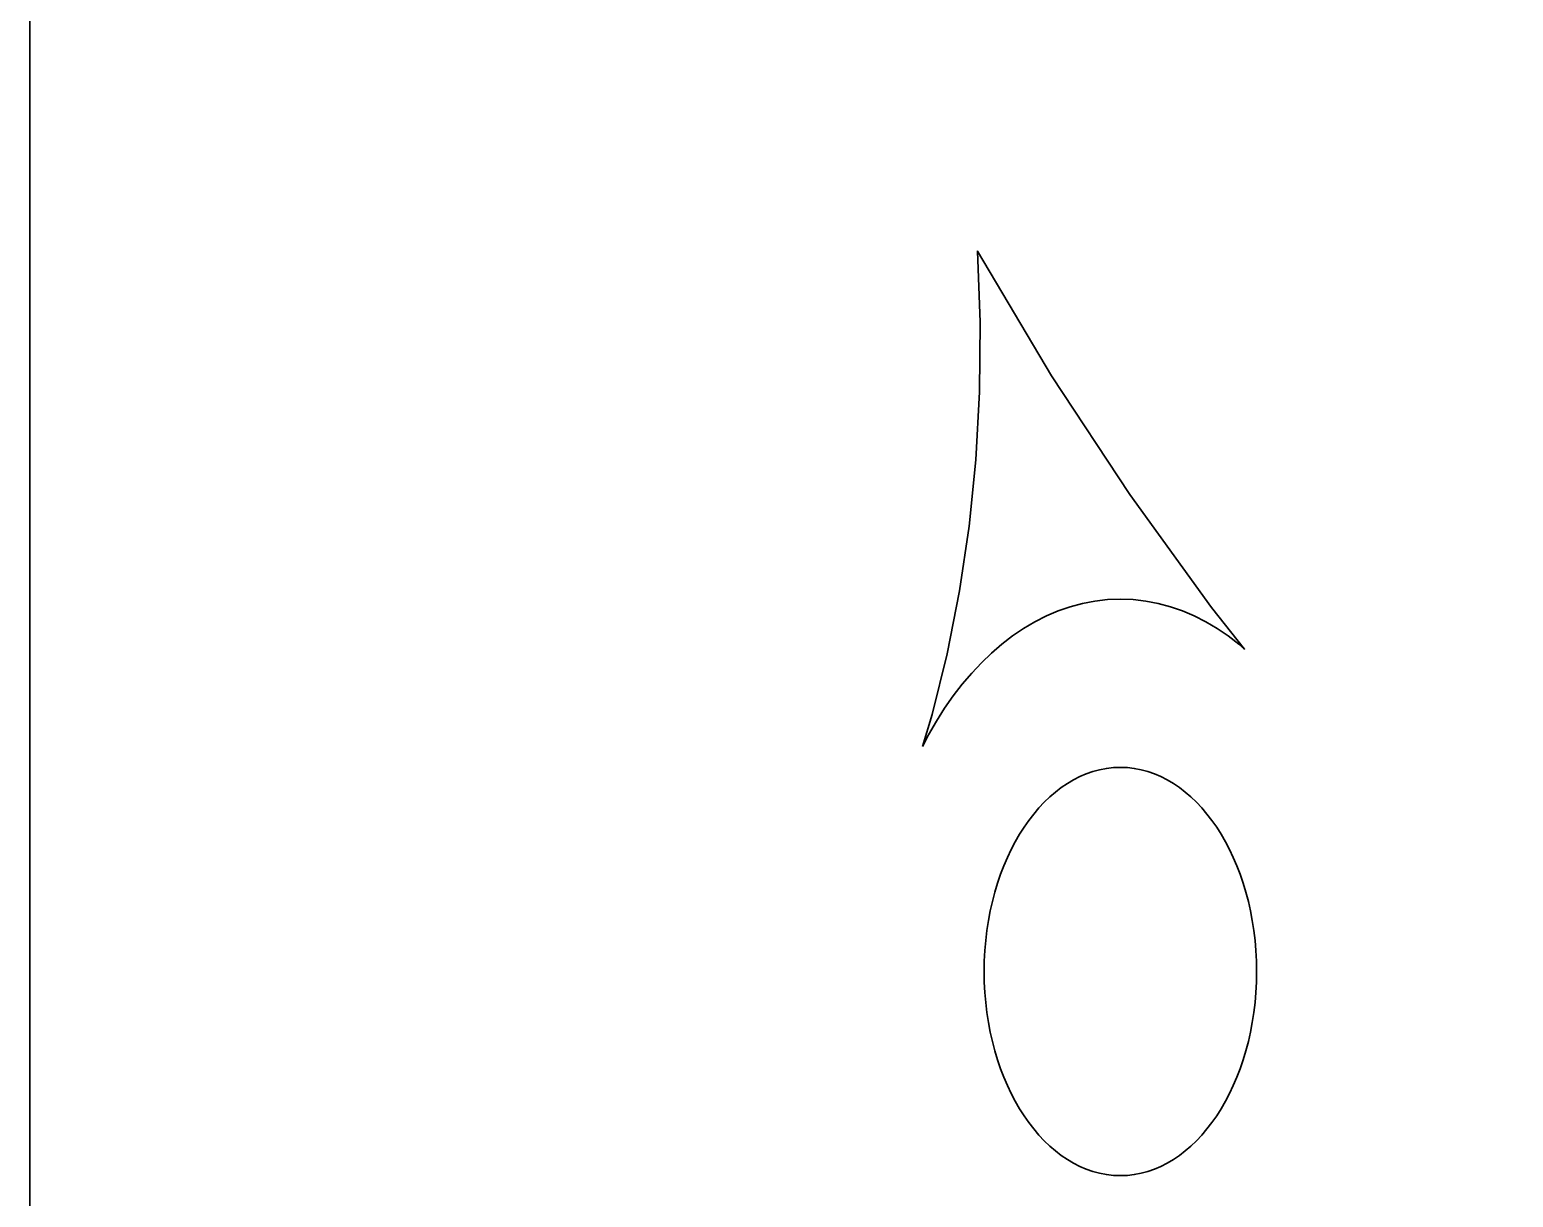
# Model space of a CAD drawing. Header units: centimetres. Extents: x 19.85 to 27, y 2.62 to 9.
# Drawn here: x 19.848 to 20.796, y 5.287 to 6.033 of the extents above; entities that cross this region are included whole.
import ezdxf

# ---------------------------------------------------------------- set-up
doc = ezdxf.new("R2010")
doc.units = ezdxf.units.CM
doc.header["$MEASUREMENT"] = 0
doc.layers.add('layer 1', color=7, linetype='Continuous')

msp = doc.modelspace()

# ---------------------------------------------------------------- linework, layer by layer
at = {"layer": 'layer 1', "color": 250, "lineweight": 30}
for points, knots in [([(26.99842, 2.62034), (26.99842, 2.62034), (19.84833, 2.62034), (19.84833, 2.62034), (19.84833, 2.62034), (19.84833, 2.62034), (19.84833, 9.00077), (19.84833, 9.00077), (19.84833, 9.00077), (19.84833, 9.00077), (26.99978, 9.00077), (26.99978, 9.00077), (26.99978, 9.00077), (26.99978, 9.00077), (26.99978, 2.62034), (26.99978, 2.62034), (26.99978, 2.62034), (26.99978, 2.62034), (26.99842, 2.62034), (26.99842, 2.62034)], [0, 0, 0, 0, 0.166667, 0.166667, 0.166667, 0.166667, 0.333333, 0.333333, 0.333333, 0.333333, 0.5, 0.5, 0.5, 0.5, 0.666667, 0.666667, 0.666667, 0.666667, 1, 1, 1, 1]), ([(20.41861, 5.57515), (20.41861, 5.57515), (20.4247, 5.59548), (20.4247, 5.59548), (20.4247, 5.59548), (20.4247, 5.59548), (20.43431, 5.63434), (20.43431, 5.63434), (20.43431, 5.63434), (20.43431, 5.63434), (20.44222, 5.67447), (20.44222, 5.67447), (20.44222, 5.67447), (20.44222, 5.67447), (20.44835, 5.71581), (20.44835, 5.71581), (20.44835, 5.71581), (20.44835, 5.71581), (20.45263, 5.75827), (20.45263, 5.75827), (20.45263, 5.75827), (20.45263, 5.75827), (20.455, 5.80177), (20.455, 5.80177), (20.455, 5.80177), (20.455, 5.80177), (20.45535, 5.84624), (20.45535, 5.84624), (20.45535, 5.84624), (20.45535, 5.84624), (20.45364, 5.89159), (20.45364, 5.89159), (20.45364, 5.89159), (20.45364, 5.89159), (20.50111, 5.81198), (20.50111, 5.81198), (20.50111, 5.81198), (20.50111, 5.81198), (20.55101, 5.73601), (20.55101, 5.73601), (20.55101, 5.73601), (20.55101, 5.73601), (20.60321, 5.66379), (20.60321, 5.66379), (20.60321, 5.66379), (20.60321, 5.66379), (20.62433, 5.63727), (20.62433, 5.63727), (20.62433, 5.63727), (20.62433, 5.63727), (20.62062, 5.64047), (20.62062, 5.64047), (20.62062, 5.64047), (20.62062, 5.64047), (20.61378, 5.64572), (20.61378, 5.64572), (20.61378, 5.64572), (20.61378, 5.64572), (20.60674, 5.6505), (20.60674, 5.6505), (20.60674, 5.6505), (20.60674, 5.6505), (20.59954, 5.65476), (20.59954, 5.65476), (20.59954, 5.65476), (20.59954, 5.65476), (20.59217, 5.6585), (20.59217, 5.6585), (20.59217, 5.6585), (20.59217, 5.6585), (20.58463, 5.66171), (20.58463, 5.66171), (20.58463, 5.66171), (20.58463, 5.66171), (20.57696, 5.66437), (20.57696, 5.66437), (20.57696, 5.66437), (20.57696, 5.66437), (20.56914, 5.66646), (20.56914, 5.66646), (20.56914, 5.66646), (20.56914, 5.66646), (20.5612, 5.66798), (20.5612, 5.66798), (20.5612, 5.66798), (20.5612, 5.66798), (20.55315, 5.6689), (20.55315, 5.6689), (20.55315, 5.6689), (20.55315, 5.6689), (20.54498, 5.66921), (20.54498, 5.66921), (20.54498, 5.66921), (20.54498, 5.66921), (20.53682, 5.6689), (20.53682, 5.6689), (20.53682, 5.6689), (20.53682, 5.6689), (20.52876, 5.66798), (20.52876, 5.66798), (20.52876, 5.66798), (20.52876, 5.66798), (20.52082, 5.66646), (20.52082, 5.66646), (20.52082, 5.66646), (20.52082, 5.66646), (20.51301, 5.66437), (20.51301, 5.66437), (20.51301, 5.66437), (20.51301, 5.66437), (20.50534, 5.66171), (20.50534, 5.66171), (20.50534, 5.66171), (20.50534, 5.66171), (20.4978, 5.6585), (20.4978, 5.6585), (20.4978, 5.6585), (20.4978, 5.6585), (20.49043, 5.65476), (20.49043, 5.65476), (20.49043, 5.65476), (20.49043, 5.65476), (20.48322, 5.6505), (20.48322, 5.6505), (20.48322, 5.6505), (20.48322, 5.6505), (20.47619, 5.64572), (20.47619, 5.64572), (20.47619, 5.64572), (20.47619, 5.64572), (20.46935, 5.64047), (20.46935, 5.64047), (20.46935, 5.64047), (20.46935, 5.64047), (20.4627, 5.63474), (20.4627, 5.63474), (20.4627, 5.63474), (20.4627, 5.63474), (20.45626, 5.62855), (20.45626, 5.62855), (20.45626, 5.62855), (20.45626, 5.62855), (20.45003, 5.62191), (20.45003, 5.62191), (20.45003, 5.62191), (20.45003, 5.62191), (20.44403, 5.61484), (20.44403, 5.61484), (20.44403, 5.61484), (20.44403, 5.61484), (20.43827, 5.60736), (20.43827, 5.60736), (20.43827, 5.60736), (20.43827, 5.60736), (20.43276, 5.59948), (20.43276, 5.59948), (20.43276, 5.59948), (20.43276, 5.59948), (20.4275, 5.59122), (20.4275, 5.59122), (20.4275, 5.59122), (20.4275, 5.59122), (20.4225, 5.58258), (20.4225, 5.58258), (20.4225, 5.58258), (20.4225, 5.58258), (20.41861, 5.57515), (20.41861, 5.57515)], [0, 0, 0, 0, 0.023256, 0.023256, 0.023256, 0.023256, 0.046512, 0.046512, 0.046512, 0.046512, 0.069767, 0.069767, 0.069767, 0.069767, 0.093023, 0.093023, 0.093023, 0.093023, 0.116279, 0.116279, 0.116279, 0.116279, 0.139535, 0.139535, 0.139535, 0.139535, 0.162791, 0.162791, 0.162791, 0.162791, 0.186047, 0.186047, 0.186047, 0.186047, 0.209302, 0.209302, 0.209302, 0.209302, 0.232558, 0.232558, 0.232558, 0.232558, 0.255814, 0.255814, 0.255814, 0.255814, 0.27907, 0.27907, 0.27907, 0.27907, 0.302326, 0.302326, 0.302326, 0.302326, 0.325581, 0.325581, 0.325581, 0.325581, 0.348837, 0.348837, 0.348837, 0.348837, 0.372093, 0.372093, 0.372093, 0.372093, 0.395349, 0.395349, 0.395349, 0.395349, 0.418605, 0.418605, 0.418605, 0.418605, 0.44186, 0.44186, 0.44186, 0.44186, 0.465116, 0.465116, 0.465116, 0.465116, 0.488372, 0.488372, 0.488372, 0.488372, 0.511628, 0.511628, 0.511628, 0.511628, 0.534884, 0.534884, 0.534884, 0.534884, 0.55814, 0.55814, 0.55814, 0.55814, 0.581395, 0.581395, 0.581395, 0.581395, 0.604651, 0.604651, 0.604651, 0.604651, 0.627907, 0.627907, 0.627907, 0.627907, 0.651163, 0.651163, 0.651163, 0.651163, 0.674419, 0.674419, 0.674419, 0.674419, 0.697674, 0.697674, 0.697674, 0.697674, 0.72093, 0.72093, 0.72093, 0.72093, 0.744186, 0.744186, 0.744186, 0.744186, 0.767442, 0.767442, 0.767442, 0.767442, 0.790698, 0.790698, 0.790698, 0.790698, 0.813953, 0.813953, 0.813953, 0.813953, 0.837209, 0.837209, 0.837209, 0.837209, 0.860465, 0.860465, 0.860465, 0.860465, 0.883721, 0.883721, 0.883721, 0.883721, 0.906977, 0.906977, 0.906977, 0.906977, 0.930233, 0.930233, 0.930233, 0.930233, 0.953488, 0.953488, 0.953488, 0.953488, 1, 1, 1, 1]), ([(20.63202, 5.4313), (20.63202, 5.4313), (20.6319, 5.42459), (20.6319, 5.42459), (20.6319, 5.42459), (20.6319, 5.42459), (20.63157, 5.41797), (20.63157, 5.41797), (20.63157, 5.41797), (20.63157, 5.41797), (20.63102, 5.41145), (20.63102, 5.41145), (20.63102, 5.41145), (20.63102, 5.41145), (20.63025, 5.40503), (20.63025, 5.40503), (20.63025, 5.40503), (20.63025, 5.40503), (20.62927, 5.39872), (20.62927, 5.39872), (20.62927, 5.39872), (20.62927, 5.39872), (20.6281, 5.39253), (20.6281, 5.39253), (20.6281, 5.39253), (20.6281, 5.39253), (20.62674, 5.38648), (20.62674, 5.38648), (20.62674, 5.38648), (20.62674, 5.38648), (20.62517, 5.38056), (20.62517, 5.38056), (20.62517, 5.38056), (20.62517, 5.38056), (20.62343, 5.37478), (20.62343, 5.37478), (20.62343, 5.37478), (20.62343, 5.37478), (20.62151, 5.36916), (20.62151, 5.36916), (20.62151, 5.36916), (20.62151, 5.36916), (20.61941, 5.36369), (20.61941, 5.36369), (20.61941, 5.36369), (20.61941, 5.36369), (20.61714, 5.3584), (20.61714, 5.3584), (20.61714, 5.3584), (20.61714, 5.3584), (20.61471, 5.35328), (20.61471, 5.35328), (20.61471, 5.35328), (20.61471, 5.35328), (20.61214, 5.34836), (20.61214, 5.34836), (20.61214, 5.34836), (20.61214, 5.34836), (20.60939, 5.34362), (20.60939, 5.34362), (20.60939, 5.34362), (20.60939, 5.34362), (20.60651, 5.33909), (20.60651, 5.33909), (20.60651, 5.33909), (20.60651, 5.33909), (20.60349, 5.33477), (20.60349, 5.33477), (20.60349, 5.33477), (20.60349, 5.33477), (20.60032, 5.33067), (20.60032, 5.33067), (20.60032, 5.33067), (20.60032, 5.33067), (20.59704, 5.32679), (20.59704, 5.32679), (20.59704, 5.32679), (20.59704, 5.32679), (20.59363, 5.32316), (20.59363, 5.32316), (20.59363, 5.32316), (20.59363, 5.32316), (20.59009, 5.31976), (20.59009, 5.31976), (20.59009, 5.31976), (20.59009, 5.31976), (20.58644, 5.31661), (20.58644, 5.31661), (20.58644, 5.31661), (20.58644, 5.31661), (20.5827, 5.31374), (20.5827, 5.31374), (20.5827, 5.31374), (20.5827, 5.31374), (20.57885, 5.31112), (20.57885, 5.31112), (20.57885, 5.31112), (20.57885, 5.31112), (20.57489, 5.30878), (20.57489, 5.30878), (20.57489, 5.30878), (20.57489, 5.30878), (20.57085, 5.30674), (20.57085, 5.30674), (20.57085, 5.30674), (20.57085, 5.30674), (20.56672, 5.30497), (20.56672, 5.30497), (20.56672, 5.30497), (20.56672, 5.30497), (20.56251, 5.30352), (20.56251, 5.30352), (20.56251, 5.30352), (20.56251, 5.30352), (20.55823, 5.30237), (20.55823, 5.30237), (20.55823, 5.30237), (20.55823, 5.30237), (20.55387, 5.30154), (20.55387, 5.30154), (20.55387, 5.30154), (20.55387, 5.30154), (20.54946, 5.30104), (20.54946, 5.30104), (20.54946, 5.30104), (20.54946, 5.30104), (20.54498, 5.30086), (20.54498, 5.30086), (20.54498, 5.30086), (20.54498, 5.30086), (20.54051, 5.30104), (20.54051, 5.30104), (20.54051, 5.30104), (20.54051, 5.30104), (20.53609, 5.30154), (20.53609, 5.30154), (20.53609, 5.30154), (20.53609, 5.30154), (20.53174, 5.30237), (20.53174, 5.30237), (20.53174, 5.30237), (20.53174, 5.30237), (20.52745, 5.30352), (20.52745, 5.30352), (20.52745, 5.30352), (20.52745, 5.30352), (20.52324, 5.30497), (20.52324, 5.30497), (20.52324, 5.30497), (20.52324, 5.30497), (20.51911, 5.30674), (20.51911, 5.30674), (20.51911, 5.30674), (20.51911, 5.30674), (20.51507, 5.30878), (20.51507, 5.30878), (20.51507, 5.30878), (20.51507, 5.30878), (20.51112, 5.31112), (20.51112, 5.31112), (20.51112, 5.31112), (20.51112, 5.31112), (20.50727, 5.31374), (20.50727, 5.31374), (20.50727, 5.31374), (20.50727, 5.31374), (20.50352, 5.31661), (20.50352, 5.31661), (20.50352, 5.31661), (20.50352, 5.31661), (20.49987, 5.31976), (20.49987, 5.31976), (20.49987, 5.31976), (20.49987, 5.31976), (20.49634, 5.32316), (20.49634, 5.32316), (20.49634, 5.32316), (20.49634, 5.32316), (20.49293, 5.32679), (20.49293, 5.32679), (20.49293, 5.32679), (20.49293, 5.32679), (20.48964, 5.33067), (20.48964, 5.33067), (20.48964, 5.33067), (20.48964, 5.33067), (20.48648, 5.33477), (20.48648, 5.33477), (20.48648, 5.33477), (20.48648, 5.33477), (20.48346, 5.33909), (20.48346, 5.33909), (20.48346, 5.33909), (20.48346, 5.33909), (20.48058, 5.34362), (20.48058, 5.34362), (20.48058, 5.34362), (20.48058, 5.34362), (20.47783, 5.34836), (20.47783, 5.34836), (20.47783, 5.34836), (20.47783, 5.34836), (20.47525, 5.35328), (20.47525, 5.35328), (20.47525, 5.35328), (20.47525, 5.35328), (20.47283, 5.3584), (20.47283, 5.3584), (20.47283, 5.3584), (20.47283, 5.3584), (20.47056, 5.36369), (20.47056, 5.36369), (20.47056, 5.36369), (20.47056, 5.36369), (20.46846, 5.36916), (20.46846, 5.36916), (20.46846, 5.36916), (20.46846, 5.36916), (20.46654, 5.37478), (20.46654, 5.37478), (20.46654, 5.37478), (20.46654, 5.37478), (20.46479, 5.38056), (20.46479, 5.38056), (20.46479, 5.38056), (20.46479, 5.38056), (20.46323, 5.38648), (20.46323, 5.38648), (20.46323, 5.38648), (20.46323, 5.38648), (20.46186, 5.39253), (20.46186, 5.39253), (20.46186, 5.39253), (20.46186, 5.39253), (20.46069, 5.39872), (20.46069, 5.39872), (20.46069, 5.39872), (20.46069, 5.39872), (20.45972, 5.40503), (20.45972, 5.40503), (20.45972, 5.40503), (20.45972, 5.40503), (20.45896, 5.41145), (20.45896, 5.41145), (20.45896, 5.41145), (20.45896, 5.41145), (20.4584, 5.41797), (20.4584, 5.41797), (20.4584, 5.41797), (20.4584, 5.41797), (20.45806, 5.42459), (20.45806, 5.42459), (20.45806, 5.42459), (20.45806, 5.42459), (20.45795, 5.4313), (20.45795, 5.4313), (20.45795, 5.4313), (20.45795, 5.4313), (20.45806, 5.438), (20.45806, 5.438), (20.45806, 5.438), (20.45806, 5.438), (20.4584, 5.44462), (20.4584, 5.44462), (20.4584, 5.44462), (20.4584, 5.44462), (20.45896, 5.45115), (20.45896, 5.45115), (20.45896, 5.45115), (20.45896, 5.45115), (20.45972, 5.45757), (20.45972, 5.45757), (20.45972, 5.45757), (20.45972, 5.45757), (20.46069, 5.46388), (20.46069, 5.46388), (20.46069, 5.46388), (20.46069, 5.46388), (20.46186, 5.47006), (20.46186, 5.47006), (20.46186, 5.47006), (20.46186, 5.47006), (20.46323, 5.47612), (20.46323, 5.47612), (20.46323, 5.47612), (20.46323, 5.47612), (20.46479, 5.48204), (20.46479, 5.48204), (20.46479, 5.48204), (20.46479, 5.48204), (20.46654, 5.48782), (20.46654, 5.48782), (20.46654, 5.48782), (20.46654, 5.48782), (20.46846, 5.49344), (20.46846, 5.49344), (20.46846, 5.49344), (20.46846, 5.49344), (20.47056, 5.49891), (20.47056, 5.49891), (20.47056, 5.49891), (20.47056, 5.49891), (20.47283, 5.50419), (20.47283, 5.50419), (20.47283, 5.50419), (20.47283, 5.50419), (20.47525, 5.50931), (20.47525, 5.50931), (20.47525, 5.50931), (20.47525, 5.50931), (20.47783, 5.51424), (20.47783, 5.51424), (20.47783, 5.51424), (20.47783, 5.51424), (20.48058, 5.51897), (20.48058, 5.51897), (20.48058, 5.51897), (20.48058, 5.51897), (20.48346, 5.5235), (20.48346, 5.5235), (20.48346, 5.5235), (20.48346, 5.5235), (20.48648, 5.52782), (20.48648, 5.52782), (20.48648, 5.52782), (20.48648, 5.52782), (20.48964, 5.53192), (20.48964, 5.53192), (20.48964, 5.53192), (20.48964, 5.53192), (20.49293, 5.53579), (20.49293, 5.53579), (20.49293, 5.53579), (20.49293, 5.53579), (20.49634, 5.53944), (20.49634, 5.53944), (20.49634, 5.53944), (20.49634, 5.53944), (20.49987, 5.54283), (20.49987, 5.54283), (20.49987, 5.54283), (20.49987, 5.54283), (20.50352, 5.54597), (20.50352, 5.54597), (20.50352, 5.54597), (20.50352, 5.54597), (20.50726, 5.54886), (20.50726, 5.54886), (20.50726, 5.54886), (20.50726, 5.54886), (20.51112, 5.55147), (20.51112, 5.55147), (20.51112, 5.55147), (20.51112, 5.55147), (20.51507, 5.55381), (20.51507, 5.55381), (20.51507, 5.55381), (20.51507, 5.55381), (20.51911, 5.55586), (20.51911, 5.55586), (20.51911, 5.55586), (20.51911, 5.55586), (20.52324, 5.55762), (20.52324, 5.55762), (20.52324, 5.55762), (20.52324, 5.55762), (20.52745, 5.55908), (20.52745, 5.55908), (20.52745, 5.55908), (20.52745, 5.55908), (20.53174, 5.56023), (20.53174, 5.56023), (20.53174, 5.56023), (20.53174, 5.56023), (20.53609, 5.56106), (20.53609, 5.56106), (20.53609, 5.56106), (20.53609, 5.56106), (20.54051, 5.56156), (20.54051, 5.56156), (20.54051, 5.56156), (20.54051, 5.56156), (20.54498, 5.56173), (20.54498, 5.56173), (20.54498, 5.56173), (20.54498, 5.56173), (20.54946, 5.56156), (20.54946, 5.56156), (20.54946, 5.56156), (20.54946, 5.56156), (20.55387, 5.56106), (20.55387, 5.56106), (20.55387, 5.56106), (20.55387, 5.56106), (20.55823, 5.56023), (20.55823, 5.56023), (20.55823, 5.56023), (20.55823, 5.56023), (20.56251, 5.55908), (20.56251, 5.55908), (20.56251, 5.55908), (20.56251, 5.55908), (20.56672, 5.55762), (20.56672, 5.55762), (20.56672, 5.55762), (20.56672, 5.55762), (20.57085, 5.55586), (20.57085, 5.55586), (20.57085, 5.55586), (20.57085, 5.55586), (20.57489, 5.55381), (20.57489, 5.55381), (20.57489, 5.55381), (20.57489, 5.55381), (20.57885, 5.55147), (20.57885, 5.55147), (20.57885, 5.55147), (20.57885, 5.55147), (20.5827, 5.54886), (20.5827, 5.54886), (20.5827, 5.54886), (20.5827, 5.54886), (20.58644, 5.54597), (20.58644, 5.54597), (20.58644, 5.54597), (20.58644, 5.54597), (20.59009, 5.54283), (20.59009, 5.54283), (20.59009, 5.54283), (20.59009, 5.54283), (20.59363, 5.53944), (20.59363, 5.53944), (20.59363, 5.53944), (20.59363, 5.53944), (20.59704, 5.53579), (20.59704, 5.53579), (20.59704, 5.53579), (20.59704, 5.53579), (20.60032, 5.53193), (20.60032, 5.53193), (20.60032, 5.53193), (20.60032, 5.53193), (20.60349, 5.52782), (20.60349, 5.52782), (20.60349, 5.52782), (20.60349, 5.52782), (20.60651, 5.5235), (20.60651, 5.5235), (20.60651, 5.5235), (20.60651, 5.5235), (20.60939, 5.51897), (20.60939, 5.51897), (20.60939, 5.51897), (20.60939, 5.51897), (20.61214, 5.51424), (20.61214, 5.51424), (20.61214, 5.51424), (20.61214, 5.51424), (20.61471, 5.50931), (20.61471, 5.50931), (20.61471, 5.50931), (20.61471, 5.50931), (20.61714, 5.50419), (20.61714, 5.50419), (20.61714, 5.50419), (20.61714, 5.50419), (20.61941, 5.49891), (20.61941, 5.49891), (20.61941, 5.49891), (20.61941, 5.49891), (20.6215, 5.49344), (20.6215, 5.49344), (20.6215, 5.49344), (20.6215, 5.49344), (20.62343, 5.48781), (20.62343, 5.48781), (20.62343, 5.48781), (20.62343, 5.48781), (20.62517, 5.48204), (20.62517, 5.48204), (20.62517, 5.48204), (20.62517, 5.48204), (20.62674, 5.47612), (20.62674, 5.47612), (20.62674, 5.47612), (20.62674, 5.47612), (20.6281, 5.47006), (20.6281, 5.47006), (20.6281, 5.47006), (20.6281, 5.47006), (20.62927, 5.46388), (20.62927, 5.46388), (20.62927, 5.46388), (20.62927, 5.46388), (20.63024, 5.45757), (20.63024, 5.45757), (20.63024, 5.45757), (20.63024, 5.45757), (20.63102, 5.45115), (20.63102, 5.45115), (20.63102, 5.45115), (20.63102, 5.45115), (20.63157, 5.44462), (20.63157, 5.44462), (20.63157, 5.44462), (20.63157, 5.44462), (20.6319, 5.438), (20.6319, 5.438), (20.6319, 5.438), (20.6319, 5.438), (20.63202, 5.4313), (20.63202, 5.4313)], [0, 0, 0, 0, 0.007752, 0.007752, 0.007752, 0.007752, 0.015504, 0.015504, 0.015504, 0.015504, 0.023256, 0.023256, 0.023256, 0.023256, 0.031008, 0.031008, 0.031008, 0.031008, 0.03876, 0.03876, 0.03876, 0.03876, 0.046512, 0.046512, 0.046512, 0.046512, 0.054264, 0.054264, 0.054264, 0.054264, 0.062016, 0.062016, 0.062016, 0.062016, 0.069767, 0.069767, 0.069767, 0.069767, 0.077519, 0.077519, 0.077519, 0.077519, 0.085271, 0.085271, 0.085271, 0.085271, 0.093023, 0.093023, 0.093023, 0.093023, 0.100775, 0.100775, 0.100775, 0.100775, 0.108527, 0.108527, 0.108527, 0.108527, 0.116279, 0.116279, 0.116279, 0.116279, 0.124031, 0.124031, 0.124031, 0.124031, 0.131783, 0.131783, 0.131783, 0.131783, 0.139535, 0.139535, 0.139535, 0.139535, 0.147287, 0.147287, 0.147287, 0.147287, 0.155039, 0.155039, 0.155039, 0.155039, 0.162791, 0.162791, 0.162791, 0.162791, 0.170543, 0.170543, 0.170543, 0.170543, 0.178295, 0.178295, 0.178295, 0.178295, 0.186047, 0.186047, 0.186047, 0.186047, 0.193798, 0.193798, 0.193798, 0.193798, 0.20155, 0.20155, 0.20155, 0.20155, 0.209302, 0.209302, 0.209302, 0.209302, 0.217054, 0.217054, 0.217054, 0.217054, 0.224806, 0.224806, 0.224806, 0.224806, 0.232558, 0.232558, 0.232558, 0.232558, 0.24031, 0.24031, 0.24031, 0.24031, 0.248062, 0.248062, 0.248062, 0.248062, 0.255814, 0.255814, 0.255814, 0.255814, 0.263566, 0.263566, 0.263566, 0.263566, 0.271318, 0.271318, 0.271318, 0.271318, 0.27907, 0.27907, 0.27907, 0.27907, 0.286822, 0.286822, 0.286822, 0.286822, 0.294574, 0.294574, 0.294574, 0.294574, 0.302326, 0.302326, 0.302326, 0.302326, 0.310078, 0.310078, 0.310078, 0.310078, 0.317829, 0.317829, 0.317829, 0.317829, 0.325581, 0.325581, 0.325581, 0.325581, 0.333333, 0.333333, 0.333333, 0.333333, 0.341085, 0.341085, 0.341085, 0.341085, 0.348837, 0.348837, 0.348837, 0.348837, 0.356589, 0.356589, 0.356589, 0.356589, 0.364341, 0.364341, 0.364341, 0.364341, 0.372093, 0.372093, 0.372093, 0.372093, 0.379845, 0.379845, 0.379845, 0.379845, 0.387597, 0.387597, 0.387597, 0.387597, 0.395349, 0.395349, 0.395349, 0.395349, 0.403101, 0.403101, 0.403101, 0.403101, 0.410853, 0.410853, 0.410853, 0.410853, 0.418605, 0.418605, 0.418605, 0.418605, 0.426357, 0.426357, 0.426357, 0.426357, 0.434109, 0.434109, 0.434109, 0.434109, 0.44186, 0.44186, 0.44186, 0.44186, 0.449612, 0.449612, 0.449612, 0.449612, 0.457364, 0.457364, 0.457364, 0.457364, 0.465116, 0.465116, 0.465116, 0.465116, 0.472868, 0.472868, 0.472868, 0.472868, 0.48062, 0.48062, 0.48062, 0.48062, 0.488372, 0.488372, 0.488372, 0.488372, 0.496124, 0.496124, 0.496124, 0.496124, 0.503876, 0.503876, 0.503876, 0.503876, 0.511628, 0.511628, 0.511628, 0.511628, 0.51938, 0.51938, 0.51938, 0.51938, 0.527132, 0.527132, 0.527132, 0.527132, 0.534884, 0.534884, 0.534884, 0.534884, 0.542636, 0.542636, 0.542636, 0.542636, 0.550388, 0.550388, 0.550388, 0.550388, 0.55814, 0.55814, 0.55814, 0.55814, 0.565891, 0.565891, 0.565891, 0.565891, 0.573643, 0.573643, 0.573643, 0.573643, 0.581395, 0.581395, 0.581395, 0.581395, 0.589147, 0.589147, 0.589147, 0.589147, 0.596899, 0.596899, 0.596899, 0.596899, 0.604651, 0.604651, 0.604651, 0.604651, 0.612403, 0.612403, 0.612403, 0.612403, 0.620155, 0.620155, 0.620155, 0.620155, 0.627907, 0.627907, 0.627907, 0.627907, 0.635659, 0.635659, 0.635659, 0.635659, 0.643411, 0.643411, 0.643411, 0.643411, 0.651163, 0.651163, 0.651163, 0.651163, 0.658915, 0.658915, 0.658915, 0.658915, 0.666667, 0.666667, 0.666667, 0.666667, 0.674419, 0.674419, 0.674419, 0.674419, 0.682171, 0.682171, 0.682171, 0.682171, 0.689922, 0.689922, 0.689922, 0.689922, 0.697674, 0.697674, 0.697674, 0.697674, 0.705426, 0.705426, 0.705426, 0.705426, 0.713178, 0.713178, 0.713178, 0.713178, 0.72093, 0.72093, 0.72093, 0.72093, 0.728682, 0.728682, 0.728682, 0.728682, 0.736434, 0.736434, 0.736434, 0.736434, 0.744186, 0.744186, 0.744186, 0.744186, 0.751938, 0.751938, 0.751938, 0.751938, 0.75969, 0.75969, 0.75969, 0.75969, 0.767442, 0.767442, 0.767442, 0.767442, 0.775194, 0.775194, 0.775194, 0.775194, 0.782946, 0.782946, 0.782946, 0.782946, 0.790698, 0.790698, 0.790698, 0.790698, 0.79845, 0.79845, 0.79845, 0.79845, 0.806202, 0.806202, 0.806202, 0.806202, 0.813953, 0.813953, 0.813953, 0.813953, 0.821705, 0.821705, 0.821705, 0.821705, 0.829457, 0.829457, 0.829457, 0.829457, 0.837209, 0.837209, 0.837209, 0.837209, 0.844961, 0.844961, 0.844961, 0.844961, 0.852713, 0.852713, 0.852713, 0.852713, 0.860465, 0.860465, 0.860465, 0.860465, 0.868217, 0.868217, 0.868217, 0.868217, 0.875969, 0.875969, 0.875969, 0.875969, 0.883721, 0.883721, 0.883721, 0.883721, 0.891473, 0.891473, 0.891473, 0.891473, 0.899225, 0.899225, 0.899225, 0.899225, 0.906977, 0.906977, 0.906977, 0.906977, 0.914729, 0.914729, 0.914729, 0.914729, 0.922481, 0.922481, 0.922481, 0.922481, 0.930233, 0.930233, 0.930233, 0.930233, 0.937984, 0.937984, 0.937984, 0.937984, 0.945736, 0.945736, 0.945736, 0.945736, 0.953488, 0.953488, 0.953488, 0.953488, 0.96124, 0.96124, 0.96124, 0.96124, 0.968992, 0.968992, 0.968992, 0.968992, 0.976744, 0.976744, 0.976744, 0.976744, 0.984496, 0.984496, 0.984496, 0.984496, 1, 1, 1, 1])]:
    msp.add_open_spline(points, degree=3, knots=knots, dxfattribs=at)

doc.saveas('drawing.dxf')
